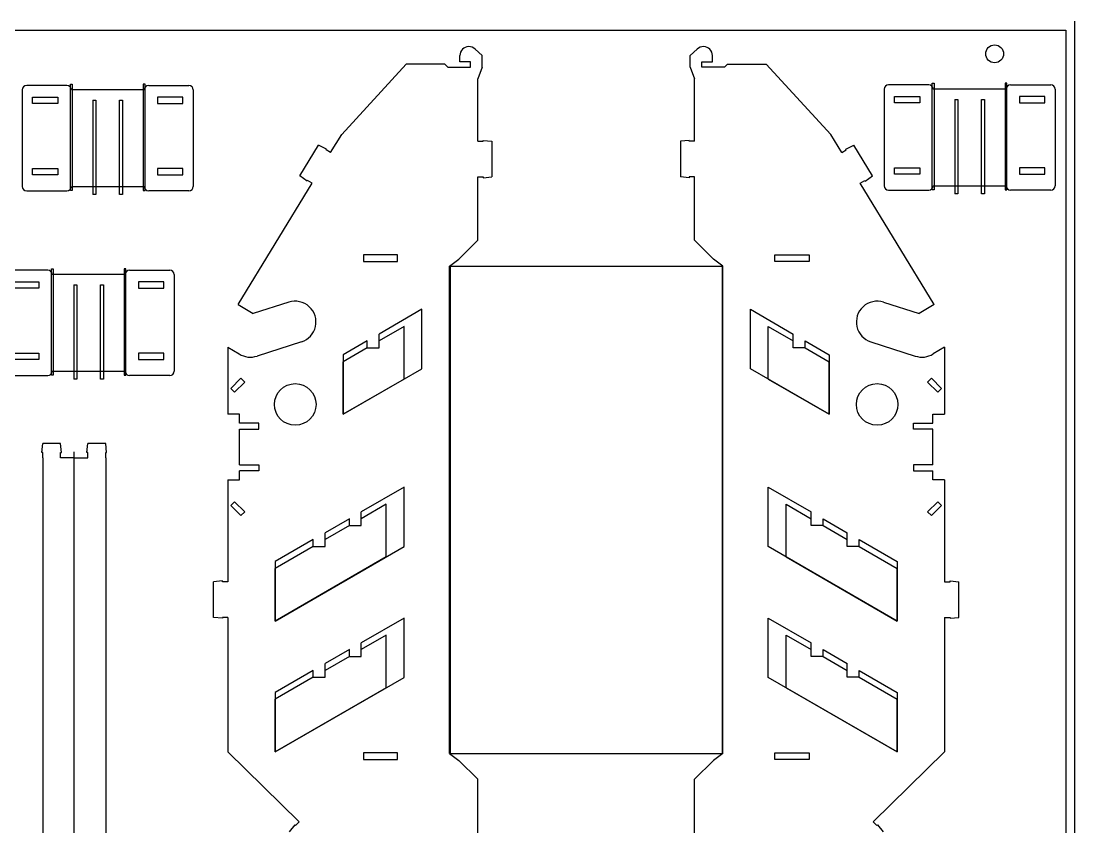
# Model space of a CAD drawing. Header units: inches. Extents: x 1422.9 to 1482.5, y 123.1 to 197.2.
# Drawn here: x 1446.5 to 1453.48, y 128.58 to 133.92 of the extents above; entities that cross this region are included whole.
import ezdxf

# ---------------------------------------------------------------- set-up
doc = ezdxf.new("R2010")
doc.units = ezdxf.units.IN
doc.header["$LTSCALE"] = 0.2
doc.header["$MEASUREMENT"] = 0
for name, color, linetype in [('EXTENTS', 5, 'Continuous'), ('FLEXURES', 1, 'Continuous'), ('OUTLINES', 250, 'Continuous')]:
    doc.layers.add(name, color=color, linetype=linetype)

msp = doc.modelspace()

# ---------------------------------------------------------------- linework, layer by layer
at = {"layer": 'EXTENTS'}
msp.add_line((1453.4751, 123.0775), (1453.4751, 133.9172), dxfattribs=at)
at = {"layer": 'EXTENTS', "color": 3}
for p, q in [((1439.7785, 133.8581), (1453.416, 133.8581)), ((1453.416, 133.8581), (1453.416, 123.1365)), ((1452.6798, 133.3975), (1452.6798, 132.7739)), ((1452.6798, 133.3975), (1452.6994, 133.3975)), ((1452.6994, 133.3975), (1452.6994, 132.7739)), ((1452.8569, 133.3975), (1452.8766, 133.3975)), ((1452.8569, 132.7739), (1452.8569, 133.3975)), ((1452.8766, 133.3975), (1452.8766, 132.7739)), ((1446.9739, 133.3928), (1446.9739, 132.7693)), ((1446.9739, 133.3928), (1446.9936, 133.3928)), ((1446.9936, 133.3928), (1446.9936, 132.7693)), ((1447.151, 133.3928), (1447.1707, 133.3928)), ((1447.151, 132.7693), (1447.151, 133.3928)), ((1447.1707, 133.3928), (1447.1707, 132.7693)), ((1446.9936, 132.7693), (1446.9739, 132.7693)), ((1447.1707, 132.7693), (1447.151, 132.7693)), ((1452.6994, 132.7739), (1452.6798, 132.7739)), ((1452.8766, 132.7739), (1452.8569, 132.7739)), ((1446.8474, 132.1707), (1446.8474, 131.5472)), ((1446.8474, 132.1707), (1446.8671, 132.1707)), ((1446.8671, 132.1707), (1446.8671, 131.5472)), ((1447.0245, 132.1707), (1447.0442, 132.1707)), ((1447.0245, 131.5472), (1447.0245, 132.1707)), ((1447.0442, 132.1707), (1447.0442, 131.5472)), ((1449.1517, 132.0099), (1448.8684, 131.8463)), ((1449.1517, 131.6162), (1449.1517, 132.0099)), ((1451.3272, 131.6162), (1451.3272, 132.0099)), ((1451.3272, 132.0099), (1451.6105, 131.8463)), ((1448.7896, 131.8008), (1448.6297, 131.7085)), ((1448.7896, 131.7554), (1448.7896, 131.8008)), ((1448.8684, 131.7554), (1448.8684, 131.8463)), ((1451.6105, 131.7554), (1451.6105, 131.8463)), ((1451.6892, 131.8008), (1451.8492, 131.7085)), ((1451.6892, 131.7554), (1451.6892, 131.8008)), ((1448.7896, 131.7554), (1448.8684, 131.7554)), ((1451.6892, 131.7554), (1451.6105, 131.7554)), ((1448.6297, 131.7085), (1448.6297, 131.3148)), ((1451.8492, 131.7085), (1451.8492, 131.3148)), ((1448.6297, 131.3148), (1449.1517, 131.6162)), ((1451.8492, 131.3148), (1451.3272, 131.6162)), ((1446.8671, 131.5472), (1446.8474, 131.5472)), ((1447.0442, 131.5472), (1447.0245, 131.5472)), ((1449.0336, 130.8328), (1448.7503, 130.6693)), ((1449.0336, 130.4391), (1449.0336, 130.8328)), ((1451.4453, 130.4391), (1451.4453, 130.8328)), ((1451.4453, 130.8328), (1451.7286, 130.6693)), ((1448.6715, 130.6238), (1448.5116, 130.5315)), ((1448.6715, 130.5784), (1448.6715, 130.6238)), ((1448.7503, 130.5784), (1448.7503, 130.6693)), ((1451.7286, 130.5784), (1451.7286, 130.6693)), ((1451.8074, 130.6238), (1451.9673, 130.5315)), ((1451.8074, 130.5784), (1451.8074, 130.6238)), ((1448.6715, 130.5784), (1448.7503, 130.5784)), ((1451.8074, 130.5784), (1451.7286, 130.5784)), ((1448.4329, 130.486), (1448.1812, 130.3407)), ((1448.4329, 130.4406), (1448.4329, 130.486)), ((1448.5116, 130.4406), (1448.5116, 130.5315)), ((1451.9673, 130.4406), (1451.9673, 130.5315)), ((1452.046, 130.486), (1452.2977, 130.3407)), ((1452.046, 130.4406), (1452.046, 130.486)), ((1448.1812, 129.947), (1449.0336, 130.4391)), ((1448.4329, 130.4406), (1448.5116, 130.4406)), ((1452.2977, 129.947), (1451.4453, 130.4391)), ((1452.046, 130.4406), (1451.9673, 130.4406)), ((1448.1812, 130.3407), (1448.1812, 129.947)), ((1452.2977, 130.3407), (1452.2977, 129.947)), ((1449.0336, 129.9667), (1448.7503, 129.8031)), ((1449.0336, 129.573), (1449.0336, 129.9667)), ((1451.4453, 129.573), (1451.4453, 129.9667)), ((1451.4453, 129.9667), (1451.7286, 129.8031)), ((1448.7503, 129.7122), (1448.7503, 129.8031)), ((1451.7286, 129.7122), (1451.7286, 129.8031)), ((1448.6715, 129.7577), (1448.5116, 129.6653)), ((1448.6715, 129.7122), (1448.6715, 129.7577)), ((1448.6715, 129.7122), (1448.7503, 129.7122)), ((1451.8074, 129.7122), (1451.7286, 129.7122)), ((1451.8074, 129.7577), (1451.9673, 129.6653)), ((1451.8074, 129.7122), (1451.8074, 129.7577)), ((1448.5116, 129.5744), (1448.5116, 129.6653)), ((1451.9673, 129.5744), (1451.9673, 129.6653)), ((1448.4329, 129.6199), (1448.1812, 129.4746)), ((1448.1812, 129.0809), (1449.0336, 129.573)), ((1448.4329, 129.5744), (1448.4329, 129.6199)), ((1448.4329, 129.5744), (1448.5116, 129.5744)), ((1452.2977, 129.0809), (1451.4453, 129.573)), ((1452.046, 129.5744), (1451.9673, 129.5744)), ((1452.046, 129.6199), (1452.2977, 129.4746)), ((1452.046, 129.5744), (1452.046, 129.6199)), ((1448.1812, 129.4746), (1448.1812, 129.0809)), ((1452.2977, 129.4746), (1452.2977, 129.0809))]:
    msp.add_line(p, q, dxfattribs=at)
at = {"layer": 'FLEXURES'}
for p, q in [((1446.8253, 132.795), (1446.8253, 133.5007)), ((1446.8253, 133.5007), (1446.8371, 133.5007)), ((1446.8371, 133.5007), (1446.8371, 132.795)), ((1447.3075, 133.5007), (1447.3075, 132.795)), ((1447.3194, 133.5007), (1447.3075, 133.5007)), ((1447.3194, 132.795), (1447.3194, 133.5007)), ((1452.5311, 132.7997), (1452.5311, 133.5054)), ((1452.5311, 133.5054), (1452.543, 133.5054)), ((1452.543, 133.5054), (1452.543, 132.7997)), ((1453.0134, 133.5054), (1453.0134, 132.7997)), ((1453.0252, 133.5054), (1453.0134, 133.5054)), ((1453.0252, 132.7997), (1453.0252, 133.5054)), ((1446.8371, 132.795), (1446.8253, 132.795)), ((1447.3075, 132.795), (1447.3194, 132.795)), ((1452.543, 132.7997), (1452.5311, 132.7997)), ((1453.0134, 132.7997), (1453.0252, 132.7997)), ((1449.3339, 132.2952), (1449.3398, 132.2952)), ((1449.3339, 129.0708), (1449.3339, 132.2952)), ((1449.3398, 132.2952), (1449.3398, 129.0708)), ((1451.1449, 132.2952), (1451.139, 132.2952)), ((1451.139, 132.2952), (1451.139, 129.0708)), ((1451.1449, 129.0708), (1451.1449, 132.2952)), ((1446.6988, 131.5729), (1446.6988, 132.2786)), ((1446.6988, 132.2786), (1446.7106, 132.2786)), ((1446.7106, 132.2786), (1446.7106, 131.5729)), ((1447.181, 132.2786), (1447.181, 131.5729)), ((1447.1928, 132.2786), (1447.181, 132.2786)), ((1447.1928, 131.5729), (1447.1928, 132.2786)), ((1446.7106, 131.5729), (1446.6988, 131.5729)), ((1447.181, 131.5729), (1447.1928, 131.5729)), ((1446.85, 125.0829), (1446.85, 131.0671)), ((1449.3398, 129.0708), (1449.3339, 129.0708)), ((1451.139, 129.0708), (1451.1449, 129.0708))]:
    msp.add_line(p, q, dxfattribs=at)
msp.add_circle((1452.9436, 133.7006), 0.0591, dxfattribs=at)
at = {"layer": 'OUTLINES'}
for p, q in [((1449.4031, 133.6476), (1449.4031, 133.6889)), ((1449.4031, 133.6476), (1449.4031, 133.6889)), ((1449.5508, 133.6889), (1449.504, 133.7307)), ((1449.5508, 133.6121), (1449.5508, 133.6889)), ((1450.9281, 133.6889), (1450.9749, 133.7307)), ((1450.9281, 133.6121), (1450.9281, 133.6889)), ((1451.0757, 133.6476), (1451.0757, 133.6889)), ((1451.0757, 133.6476), (1451.0757, 133.6889)), ((1449.0488, 133.6318), (1448.6208, 133.1664)), ((1449.3047, 133.6318), (1449.0488, 133.6318)), ((1449.3244, 133.6121), (1449.3047, 133.6318)), ((1449.3244, 133.6121), (1449.474, 133.6121)), ((1449.474, 133.6476), (1449.4031, 133.6476)), ((1449.474, 133.6476), (1449.4031, 133.6476)), ((1449.4031, 133.6121), (1449.474, 133.6121)), ((1449.474, 133.6121), (1449.474, 133.6476)), ((1449.474, 133.6121), (1449.474, 133.6476)), ((1449.5508, 133.6121), (1449.5212, 133.5354)), ((1450.9281, 133.6121), (1450.9576, 133.5354)), ((1451.0049, 133.6476), (1451.0757, 133.6476)), ((1451.0049, 133.6121), (1451.0049, 133.6476)), ((1451.0049, 133.6476), (1451.0757, 133.6476)), ((1451.0049, 133.6121), (1451.0049, 133.6476)), ((1451.0757, 133.6121), (1451.0049, 133.6121)), ((1451.0757, 133.6121), (1451.0049, 133.6121)), ((1451.1545, 133.6121), (1451.0757, 133.6121)), ((1451.1545, 133.6121), (1451.0757, 133.6121)), ((1451.1545, 133.6121), (1451.1742, 133.6318)), ((1451.1545, 133.6121), (1451.1545, 133.6121)), ((1451.1742, 133.6318), (1451.4301, 133.6318)), ((1451.4301, 133.6318), (1451.8581, 133.1664)), ((1446.8016, 133.4909), (1446.5355, 133.4909)), ((1447.343, 133.4909), (1447.6091, 133.4909)), ((1449.5212, 133.122), (1449.5212, 133.5354)), ((1450.9576, 133.122), (1450.9576, 133.5354)), ((1452.2118, 133.466), (1452.2118, 132.827)), ((1452.5075, 133.4955), (1452.2414, 133.4955)), ((1453.0193, 133.466), (1452.537, 133.466)), ((1453.0489, 133.4955), (1453.315, 133.4955)), ((1453.3445, 133.466), (1453.3445, 132.827)), ((1446.506, 133.4613), (1446.506, 132.8224)), ((1447.3134, 133.4613), (1446.8312, 133.4613)), ((1447.6386, 133.4613), (1447.6386, 132.8224)), ((1448.5477, 133.0468), (1448.6208, 133.1664)), ((1449.5212, 133.122), (1449.5567, 133.122)), ((1449.5567, 133.122), (1449.5567, 133.1279)), ((1449.5567, 133.1279), (1449.6157, 133.122)), ((1449.6157, 133.122), (1449.6157, 132.8858)), ((1450.9222, 133.1279), (1450.8631, 133.122)), ((1450.8631, 133.122), (1450.8631, 132.8858)), ((1450.9222, 133.122), (1450.9222, 133.1279)), ((1450.9576, 133.122), (1450.9222, 133.122)), ((1451.9312, 133.0468), (1451.8581, 133.1664)), ((1448.3444, 132.8937), (1448.4668, 133.0957)), ((1448.5204, 133.0702), (1448.4668, 133.0957)), ((1448.5174, 133.0651), (1448.5204, 133.0702)), ((1448.5477, 133.0468), (1448.5174, 133.0651)), ((1451.9312, 133.0468), (1451.9615, 133.0651)), ((1451.9585, 133.0702), (1452.012, 133.0957)), ((1451.9615, 133.0651), (1451.9585, 133.0702)), ((1452.1345, 132.8937), (1452.012, 133.0957)), ((1447.9363, 132.0406), (1448.4252, 132.8447)), ((1448.3919, 132.8581), (1448.3444, 132.8937)), ((1448.3949, 132.8631), (1448.3919, 132.8581)), ((1448.4252, 132.8447), (1448.3949, 132.8631)), ((1449.5212, 132.4665), (1449.5212, 132.8858)), ((1449.5212, 132.8858), (1449.5567, 132.8858)), ((1449.5567, 132.8858), (1449.5567, 132.8799)), ((1449.5567, 132.8799), (1449.6157, 132.8858)), ((1450.9222, 132.8799), (1450.8631, 132.8858)), ((1450.9576, 132.8858), (1450.9222, 132.8858)), ((1450.9222, 132.8858), (1450.9222, 132.8799)), ((1450.9576, 132.4665), (1450.9576, 132.8858)), ((1452.0536, 132.8447), (1452.084, 132.8631)), ((1452.5426, 132.0406), (1452.0536, 132.8447)), ((1452.084, 132.8631), (1452.087, 132.8581)), ((1452.087, 132.8581), (1452.1345, 132.8937)), ((1446.5355, 132.7928), (1446.8016, 132.7928)), ((1446.8312, 132.8224), (1447.3134, 132.8224)), ((1447.6091, 132.7928), (1447.343, 132.7928)), ((1452.2414, 132.7975), (1452.5075, 132.7975)), ((1452.537, 132.827), (1453.0193, 132.827)), ((1453.315, 132.7975), (1453.0489, 132.7975)), ((1449.3972, 132.3425), (1449.5212, 132.4665)), ((1451.0816, 132.3425), (1450.9576, 132.4665)), ((1449.3339, 132.2952), (1449.3972, 132.3425)), ((1449.3339, 132.2952), (1451.1449, 132.2952)), ((1451.1449, 132.2952), (1451.0816, 132.3425)), ((1446.6751, 132.2688), (1446.409, 132.2688)), ((1447.1869, 132.2392), (1446.7047, 132.2392)), ((1447.2165, 132.2688), (1447.4826, 132.2688)), ((1447.5121, 132.2392), (1447.5121, 131.6003)), ((1447.9363, 132.0406), (1448.034, 131.9812)), ((1448.2713, 132.0567), (1448.034, 131.9812)), ((1452.2076, 132.0567), (1452.4449, 131.9812)), ((1452.5426, 132.0406), (1452.4449, 131.9812)), ((1449.0336, 131.8962), (1448.8684, 131.8008)), ((1449.0336, 131.548), (1449.0336, 131.8962)), ((1451.4453, 131.548), (1451.4453, 131.8962)), ((1451.4453, 131.8962), (1451.6105, 131.8008)), ((1448.3548, 131.794), (1448.0609, 131.7007)), ((1448.8684, 131.7554), (1448.8684, 131.8008)), ((1451.6105, 131.7554), (1451.6105, 131.8008)), ((1452.1241, 131.794), (1452.418, 131.7007)), ((1447.8662, 131.7597), (1447.8662, 131.3151)), ((1447.8662, 131.7597), (1447.9422, 131.7146)), ((1448.7896, 131.7554), (1448.6297, 131.663)), ((1448.7896, 131.7554), (1448.8684, 131.7554)), ((1451.6892, 131.7554), (1451.6105, 131.7554)), ((1451.6892, 131.7554), (1451.8492, 131.663)), ((1452.6126, 131.7597), (1452.5367, 131.7146)), ((1452.6126, 131.7597), (1452.6126, 131.3151)), ((1448.6297, 131.3148), (1448.6297, 131.663)), ((1451.8492, 131.3148), (1451.8492, 131.663)), ((1446.7047, 131.6003), (1447.1869, 131.6003)), ((1446.409, 131.5707), (1446.6751, 131.5707)), ((1447.4826, 131.5707), (1447.2165, 131.5707)), ((1447.8873, 131.4862), (1447.9541, 131.553)), ((1447.9791, 131.528), (1447.9123, 131.4612)), ((1447.9541, 131.553), (1447.9791, 131.528)), ((1449.0336, 131.548), (1448.6297, 131.3148)), ((1451.4453, 131.548), (1451.8492, 131.3148)), ((1452.5248, 131.553), (1452.4997, 131.528)), ((1452.4997, 131.528), (1452.5666, 131.4612)), ((1452.5916, 131.4862), (1452.5248, 131.553)), ((1447.9123, 131.4612), (1447.8873, 131.4862)), ((1452.5666, 131.4612), (1452.5916, 131.4862)), ((1447.945, 131.3151), (1447.8662, 131.3151)), ((1447.945, 131.2561), (1447.945, 131.3151)), ((1452.5339, 131.2561), (1452.5339, 131.3151)), ((1452.5339, 131.3151), (1452.6126, 131.3151)), ((1448.0729, 131.2561), (1447.945, 131.2561)), ((1448.0729, 131.2167), (1448.0729, 131.2561)), ((1452.406, 131.2167), (1452.406, 131.2561)), ((1452.406, 131.2561), (1452.5339, 131.2561)), ((1447.945, 131.2167), (1448.0729, 131.2167)), ((1447.945, 130.9805), (1447.945, 131.2167)), ((1452.5339, 131.2167), (1452.406, 131.2167)), ((1452.5339, 130.9805), (1452.5339, 131.2167)), ((1446.6354, 131.0632), (1446.6413, 131.1223)), ((1446.7594, 131.1223), (1446.6413, 131.1223)), ((1446.7653, 131.0632), (1446.7594, 131.1223)), ((1446.9346, 131.0632), (1446.9405, 131.1223)), ((1447.0586, 131.1223), (1446.9405, 131.1223)), ((1447.0646, 131.0632), (1447.0586, 131.1223)), ((1446.6413, 131.0632), (1446.6354, 131.0632)), ((1446.6413, 131.0278), (1446.6413, 131.0632)), ((1446.6413, 131.0278), (1446.6413, 125.1223)), ((1446.7594, 131.0278), (1446.7594, 131.0632)), ((1446.7594, 131.0632), (1446.7653, 131.0632)), ((1446.85, 131.0278), (1446.7594, 131.0278)), ((1446.85, 131.0278), (1446.9405, 131.0278)), ((1446.9405, 131.0632), (1446.9346, 131.0632)), ((1446.9405, 131.0278), (1446.9405, 131.0632)), ((1447.0586, 131.0278), (1447.0586, 131.0632)), ((1447.0586, 131.0632), (1447.0646, 131.0632)), ((1447.0586, 131.0278), (1447.0586, 125.1223)), ((1447.945, 130.9805), (1448.0729, 130.9805)), ((1448.0729, 130.9805), (1448.0729, 130.9411)), ((1452.5339, 130.9805), (1452.406, 130.9805)), ((1452.406, 130.9805), (1452.406, 130.9411)), ((1448.0729, 130.9411), (1447.945, 130.9411)), ((1447.945, 130.8821), (1447.945, 130.9411)), ((1452.406, 130.9411), (1452.5339, 130.9411)), ((1452.5339, 130.8821), (1452.5339, 130.9411)), ((1447.8662, 130.8821), (1447.8662, 130.207)), ((1447.8662, 130.8821), (1447.945, 130.8821)), ((1452.6126, 130.8821), (1452.5339, 130.8821)), ((1452.6126, 130.8821), (1452.6126, 130.207)), ((1447.9123, 130.736), (1447.8873, 130.711)), ((1447.8873, 130.711), (1447.9541, 130.6442)), ((1447.9791, 130.6692), (1447.9123, 130.736)), ((1448.9155, 130.7192), (1448.7503, 130.6238)), ((1448.9155, 130.371), (1448.9155, 130.7192)), ((1451.5634, 130.371), (1451.5634, 130.7192)), ((1451.5634, 130.7192), (1451.7286, 130.6238)), ((1452.4997, 130.6692), (1452.5666, 130.736)), ((1452.5916, 130.711), (1452.5248, 130.6442)), ((1452.5666, 130.736), (1452.5916, 130.711)), ((1447.9541, 130.6442), (1447.9791, 130.6692)), ((1448.7503, 130.5784), (1448.7503, 130.6238)), ((1451.7286, 130.5784), (1451.7286, 130.6238)), ((1452.5248, 130.6442), (1452.4997, 130.6692)), ((1448.6715, 130.5784), (1448.5116, 130.486)), ((1448.6715, 130.5784), (1448.7503, 130.5784)), ((1451.8074, 130.5784), (1451.7286, 130.5784)), ((1451.8074, 130.5784), (1451.9673, 130.486)), ((1448.5116, 130.4406), (1448.5116, 130.486)), ((1451.9673, 130.4406), (1451.9673, 130.486)), ((1448.4329, 130.4406), (1448.1812, 130.2953)), ((1448.4329, 130.4406), (1448.5116, 130.4406)), ((1452.046, 130.4406), (1451.9673, 130.4406)), ((1452.046, 130.4406), (1452.2977, 130.2953)), ((1448.9155, 130.371), (1448.1812, 129.947)), ((1451.5634, 130.371), (1452.2977, 129.947)), ((1448.1812, 129.947), (1448.1812, 130.2953)), ((1452.2977, 129.947), (1452.2977, 130.2953)), ((1447.8308, 130.2129), (1447.7717, 130.207)), ((1447.7717, 129.9708), (1447.7717, 130.207)), ((1447.8308, 130.207), (1447.8308, 130.2129)), ((1447.8662, 130.207), (1447.8308, 130.207)), ((1452.6126, 130.207), (1452.6481, 130.207)), ((1452.6481, 130.207), (1452.6481, 130.2129)), ((1452.6481, 130.2129), (1452.7071, 130.207)), ((1452.7071, 129.9708), (1452.7071, 130.207)), ((1447.8308, 129.9649), (1447.7717, 129.9708)), ((1447.8662, 129.9708), (1447.8308, 129.9708)), ((1447.8308, 129.9708), (1447.8308, 129.9649)), ((1447.8662, 129.9708), (1447.8662, 129.794)), ((1452.6126, 129.9708), (1452.6126, 129.794)), ((1452.6126, 129.9708), (1452.6481, 129.9708)), ((1452.6481, 129.9708), (1452.6481, 129.9649)), ((1452.6481, 129.9649), (1452.7071, 129.9708)), ((1448.9155, 129.8531), (1448.7503, 129.7577)), ((1448.9155, 129.5048), (1448.9155, 129.8531)), ((1451.5634, 129.5048), (1451.5634, 129.8531)), ((1451.5634, 129.8531), (1451.7286, 129.7577)), ((1447.8662, 129.794), (1447.8662, 129.0809)), ((1452.6126, 129.794), (1452.6126, 129.0809)), ((1448.6715, 129.7122), (1448.5116, 129.6199)), ((1448.6715, 129.7122), (1448.7503, 129.7122)), ((1448.7503, 129.7122), (1448.7503, 129.7577)), ((1451.7286, 129.7122), (1451.7286, 129.7577)), ((1451.8074, 129.7122), (1451.7286, 129.7122)), ((1451.8074, 129.7122), (1451.9673, 129.6199)), ((1448.4329, 129.5744), (1448.1812, 129.4291)), ((1448.4329, 129.5744), (1448.5116, 129.5744)), ((1448.5116, 129.5744), (1448.5116, 129.6199)), ((1451.9673, 129.5744), (1451.9673, 129.6199)), ((1452.046, 129.5744), (1451.9673, 129.5744)), ((1452.046, 129.5744), (1452.2977, 129.4291)), ((1448.9155, 129.5048), (1448.1812, 129.0809)), ((1451.5634, 129.5048), (1452.2977, 129.0809)), ((1448.1812, 129.0809), (1448.1812, 129.4291)), ((1452.2977, 129.0809), (1452.2977, 129.4291)), ((1447.8662, 129.0809), (1448.3393, 128.6187)), ((1449.3339, 129.0708), (1449.3972, 129.0236)), ((1449.3339, 129.0708), (1451.1449, 129.0708)), ((1451.1449, 129.0708), (1451.0816, 129.0236)), ((1452.6126, 129.0809), (1452.1396, 128.6187)), ((1449.3972, 129.0236), (1449.5212, 128.8996)), ((1451.0816, 129.0236), (1450.9576, 128.8996)), ((1449.5212, 128.4862), (1449.5212, 128.8996)), ((1450.9576, 128.4862), (1450.9576, 128.8996)), ((1448.3102, 128.5975), (1448.2731, 128.5512)), ((1448.3144, 128.5934), (1448.3102, 128.5975)), ((1448.3393, 128.6187), (1448.3144, 128.5934)), ((1452.1396, 128.6187), (1452.1644, 128.5934)), ((1452.1644, 128.5934), (1452.1686, 128.5975)), ((1452.1686, 128.5975), (1452.2058, 128.5512))]:
    msp.add_line(p, q, dxfattribs=at)
for points in [[(1446.7426, 133.4141), (1446.7426, 133.3716), (1446.5749, 133.3716), (1446.5749, 133.4141)], [(1447.402, 133.4141), (1447.402, 133.3716), (1447.5697, 133.3716), (1447.5697, 133.4141)], [(1452.4485, 133.4187), (1452.4485, 133.3762), (1452.2807, 133.3762), (1452.2807, 133.4187)], [(1453.1079, 133.4187), (1453.1079, 133.3762), (1453.2756, 133.3762), (1453.2756, 133.4187)], [(1446.7426, 132.9416), (1446.7426, 132.8991), (1446.5749, 132.8991), (1446.5749, 132.9416)], [(1447.402, 132.9416), (1447.402, 132.8991), (1447.5697, 132.8991), (1447.5697, 132.9416)], [(1452.4485, 132.9463), (1452.4485, 132.9038), (1452.2807, 132.9038), (1452.2807, 132.9463)], [(1453.1079, 132.9463), (1453.1079, 132.9038), (1453.2756, 132.9038), (1453.2756, 132.9463)], [(1448.9908, 132.3269), (1448.9908, 132.3694), (1448.7642, 132.3694), (1448.7642, 132.3269)], [(1451.4881, 132.3269), (1451.4881, 132.3694), (1451.7147, 132.3694), (1451.7147, 132.3269)], [(1446.6161, 132.192), (1446.6161, 132.1495), (1446.4484, 132.1495), (1446.4484, 132.192)], [(1447.2755, 132.192), (1447.2755, 132.1495), (1447.4432, 132.1495), (1447.4432, 132.192)], [(1446.6161, 131.7196), (1446.6161, 131.677), (1446.4484, 131.677), (1446.4484, 131.7196)], [(1447.2755, 131.7196), (1447.2755, 131.677), (1447.4432, 131.677), (1447.4432, 131.7196)], [(1448.9908, 129.0316), (1448.9908, 129.0742), (1448.7642, 129.0742), (1448.7642, 129.0316)], [(1451.4881, 129.0316), (1451.4881, 129.0742), (1451.7147, 129.0742), (1451.7147, 129.0316)]]:
    msp.add_lwpolyline(points, close=True, dxfattribs=at)
for centre in [(1448.3131, 131.3801), (1452.1658, 131.3801)]:
    msp.add_circle(centre, 0.1378, dxfattribs=at)
for centre, radius, start, end in [((1449.4622, 133.6889), 0.0591, 90, 180), ((1449.4622, 133.6889), 0.0591, 45, 90), ((1451.0167, 133.6889), 0.0591, 90, 135), ((1451.0167, 133.6889), 0.0591, 0, 90), ((1446.5355, 133.4613), 0.0295, 90, 180), ((1446.8016, 133.4613), 0.0295, 0, 90), ((1447.343, 133.4613), 0.0295, 90, 180), ((1447.6091, 133.4613), 0.0295, 0, 90), ((1452.2414, 133.466), 0.0295, 90, 180), ((1452.5075, 133.466), 0.0295, 0, 90), ((1453.0489, 133.466), 0.0295, 90, 180), ((1453.315, 133.466), 0.0295, 0, 90), ((1446.5355, 132.8224), 0.0295, 180, 270), ((1446.8016, 132.8224), 0.0295, 270, 0), ((1447.343, 132.8224), 0.0295, 180, 270), ((1447.6091, 132.8224), 0.0295, 270, 0), ((1452.2414, 132.827), 0.0295, 180, 270), ((1452.5075, 132.827), 0.0295, 270, 0), ((1453.0489, 132.827), 0.0295, 180, 270), ((1453.315, 132.827), 0.0295, 270, 0), ((1446.6751, 132.2392), 0.0295, 0, 90), ((1447.2165, 132.2392), 0.0295, 90, 180), ((1447.4826, 132.2392), 0.0295, 0, 90), ((1448.3131, 131.9254), 0.1378, 287.62645, 107.64145), ((1452.1658, 131.9254), 0.1378, 72.35855, 252.37355), ((1448.016, 131.8309), 0.1378, 237.61691, 289.01635), ((1452.4629, 131.8309), 0.1378, 250.98365, 302.38309), ((1446.6751, 131.6003), 0.0295, 270, 0), ((1447.2165, 131.6003), 0.0295, 180, 270), ((1447.4826, 131.6003), 0.0295, 270, 0)]:
    msp.add_arc(centre, radius, start, end, dxfattribs=at)

doc.saveas('drawing.dxf')
